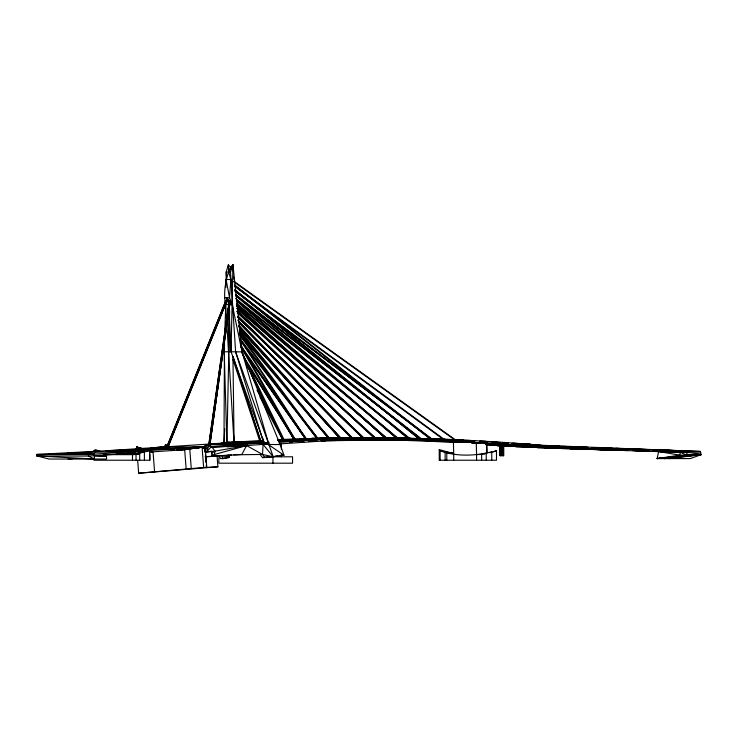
<?xml version="1.0" encoding="UTF-8"?>
<svg xmlns="http://www.w3.org/2000/svg" width="738" height="738" viewBox="0 0 738 738"><rect width="100%" height="100%" fill="white"/><g stroke="black" fill="none" stroke-linecap="round" stroke-linejoin="round"><path stroke-width="1.11" d="M228.365 267.082L228.365 264.785L230.441 267.11C225.754 278.549 223.429 291.141 225.274 303.447M225.736 301.316L226.234 300.504L226.714 301.676L168.439 446.158L167.369 446.038M176.677 449.82L181.17 449.94L181.188 448.418L198.107 447.043L198.227 448.556M224.5 340.486L223.992 442.8L226.953 442.606L229.638 310.587M225.874 287.506L226.243 271.861L228.365 264.785L228.725 272.174L230.911 279.499L229.536 297.746L232.258 304.674L242.046 351.86L268.9 444.507L273.226 456.794L283.973 455.226L280.2 444.59L242.046 351.86L232.95 264.785L230.441 267.11M224.583 337.1L225.883 302.663M224.084 442.634L224.712 428.75M238.559 446.121L263.069 444.396L273.226 456.794L264.905 457.578L262.525 454.442L263.069 444.405L280.2 444.59M214.241 456.259L214.952 451.158L211.548 446.435L209.186 444.876L206.935 444.876L202.885 446.97L106.244 450.761L36.9 454.405L36.9 455.927L49.105 459.045L106.549 459.045L106.549 456.361L94.363 455.687L106.549 456.361M208.577 445.558L229.333 300.532L230.247 301.528L209.601 445.835L208.955 445.752L209.278 443.483M208.845 445.448L229.333 300.532M209.601 441.213L209.915 438.944M210.238 436.675L210.717 433.271M211.04 430.992L211.363 428.723M211.843 425.319L212.166 423.049M212.489 420.78L212.968 417.376M213.291 415.107L213.605 412.828M214.094 409.424L214.407 407.155M214.73 404.885L215.053 402.616M215.533 399.212L215.856 396.943M216.179 394.673L216.658 391.26M216.981 388.991L217.304 386.721M217.618 384.452L218.107 381.048M218.42 378.779L218.743 376.509M219.066 374.231L219.546 370.827M219.869 368.557L220.348 365.153M220.671 362.884L220.994 360.614M221.474 357.21L221.797 354.932M222.12 352.663L222.433 350.393M222.922 346.989L223.236 344.72M223.559 342.45L224.038 339.046M224.361 336.768L224.684 334.499M225.007 332.229L225.487 328.825M225.81 326.556L226.123 324.286M226.612 320.882L226.926 318.613M227.249 316.334L227.728 312.93M228.051 310.661L228.374 308.392M228.697 306.122L229.177 302.718M229.942 300.846L209.869 445.715M209.601 445.835L212.645 424.295M212.959 422.035L214.085 414.101M214.407 411.832L214.887 408.428M215.201 406.168L218.568 382.367M218.891 380.098L222.258 356.297M222.572 354.028L223.697 346.094M224.02 343.825L225.136 335.891M225.459 333.631L229.629 304.157M687.069 452.523L686.635 455.161L657.124 458.584L658.619 451.518L680.325 452.302L686.635 455.161L701.1 454.682L700.445 451.444L534.211 445.032M226.354 300.634L227.018 297.746L229.223 300.661M269.416 442.865L262.913 442.883L262.913 444.405L268.632 444.396L268.309 442.883L263.734 442.855L235.616 351.86L230.514 272.174L232.95 264.785L233.291 271.39M204.979 449.866L206.935 444.876M167.212 445.78L225.745 300.652M167.803 444.968L225.311 302.377M226.234 300.504L167.664 445.715L168.439 446.158M168.412 445.162L181.686 412.247M182.544 410.125L208.236 346.417M209.094 344.295L225.791 302.884M168.282 445.9L226.714 301.012M166.705 446.841L167.591 444.829L169.749 446.638L167.286 446.785M163.836 447.929L165.33 444.829L167.591 444.829L165.506 447.588M191.64 447.717L135.146 451.481L106.244 450.761L209.666 444.018L262.913 442.883L246.612 444.064L246.612 445.586L241.815 454.442L211.64 456.435L217.083 456.01L217.885 466.803L138.652 473.215L137.683 460.687M226.326 275.283L226.243 271.861L228.725 272.174L232.95 264.785L231.059 351.777L264.139 442.855M240.45 340.513L317.091 438.427L317.912 438.418L240.21 339.148M204.823 450.992L209.186 444.876L206.64 451.868L205.016 451.868M239.343 333.677L328.456 438.169L329.452 438.16L239.25 332.395M95.617 451.813L93.91 450.863L95.34 449.645L100.35 451.333M217.885 466.803L206.151 467.449L206.769 467.339L205.275 447.975L202.074 447.099L181.17 449.94L186.576 449.525L186.456 448.012M211.446 453.409L214.952 451.158L246.612 445.586L262.525 454.442L273.226 456.794M283.89 441.389L284.896 441.352L283.89 441.389L246.824 365.006M489.838 452.726L496.48 450.715L496.48 460.226L439.248 460.226L439.248 449.645L452.92 453.363L453.722 454.645L453.722 460.226M239.066 322.958L351.389 437.855L352.349 437.865L239.721 322.607M268.447 443.759L267.147 442.901L220.717 443.234L209.666 444.018L202.885 446.97L165.423 446.905M104.399 454.645L132.489 454.645L149.685 450.715L149.685 460.226M228.872 455.411L228.872 457.652L222.968 458.639L220.376 458.538L219.186 455.429M493.307 451.859L496.48 450.715M262.94 444.405L267.147 442.901L268.245 444.405M226.225 301.824L226.714 301.676M491.766 460.226L491.766 451.785C474.921 456.075 456.693 456.684 440.134 450.863L439.248 449.645M197.738 448.353L202.074 447.099L203.651 467.505L206.769 467.339M671.488 457.966L669.274 458.584L701.1 454.682L690.371 458.584L657.124 458.584L660.482 457.947M211.649 455.281L246.612 445.586L210.957 447.117M228.319 455.106L229.426 457.025L222.968 458.639L221.769 455.531M502.56 445.918L553.131 448.206L700.445 452.966L686.635 455.161L679.707 455.161L657.124 458.584L701.1 454.682L664.615 458.584L666.774 458.049M220.717 443.234L224.647 442.468M664.615 458.584L667.973 457.818M202.885 448.187L205.275 447.975L203.116 448.141M204.933 451.693L204.961 448.031M374.996 437.902L374.009 437.892L374.996 437.902L237.442 310.606M181.17 449.94L202.074 447.099L189.897 449.008M220.376 458.538L224.343 458.141M274.85 456.185L277.958 455.733M226.953 442.606L263.863 442.606M306.593 439.765L305.846 439.774L306.593 439.765L239.951 338.502M246.252 362.524L293.918 439.221L294.942 439.202L244.075 357.34M239.564 328.705L339.711 437.975L340.753 437.975L238.789 326.713M138.652 473.215L203.651 467.505M198.107 447.043L193.863 447.422L195.266 447.403M279.112 442.431C365.863 434.996 453.178 438.123 539.847 445.088L539.847 446.61L619.099 450.217L619.099 448.695L610.289 448.4M279.112 443.953L325.061 440.835L389.24 439.737L365.661 439.479M214.952 451.158L206.64 451.868L211.548 446.435L212.037 447.099M200.616 447.117L203.956 446.822L193.891 447.569M205.33 451.914L211.677 451.398L212.064 456.388L205.229 456.831M68.127 459.045L72.601 458.704M218.872 457.652L218.872 463.187L292.552 463.187L292.552 456.794L268.816 456.794L262.47 457.578L260.09 454.442M279.997 455.512L283.973 455.226L268.134 444.396L268.632 444.396M267.488 457.219L262.47 457.578L264.905 457.578M210.976 446.435L246.612 444.064L209.666 444.018L249.896 443.234M39.123 455.816L36.9 455.927L88.505 456.075L144.094 452.403M149.685 452.034L181.548 449.912M227.064 446.887L233.964 446.425M127.194 453.15L135.146 453.003L135.146 451.481L88.505 454.543L36.9 454.405M239.011 325.412L341.205 438.603L340.135 438.603L238.411 325.938M204.841 451.841L211.677 451.398M216.787 455.936L220.173 455.706M222.433 455.558L231.474 454.959M233.734 454.811L262.525 454.442M263.088 440.374L233.706 442.219L264.029 442.625M237.664 317.1L363.114 438.224L364.019 438.224L238.134 316.694M205.321 456.684L217.083 456.01M238.236 316.196L363.622 437.846L362.579 437.837L238.319 317.266M279.434 443.889L281.353 443.778M476.573 460.226L476.573 454.645L480.724 454.442M277.949 440.042L325.061 439.313L278.069 439.617L334.96 437.855L410.632 438.409L358.179 437.735M211.686 447.09L246.612 445.586M135.746 454.507L132.489 454.645L132.489 460.226M211.336 456.435L213.605 456.342L211.723 456.388M259.942 396.989L282.608 439.737L283.309 439.719L256.99 390.098M211.308 456.407L213.605 456.342M263.743 441.564L231.824 442.145M278.577 441.223L303.669 440.66L303.669 442.182L300.228 442.265M289.896 442.496L292.193 442.44M253.346 443.169L267.147 442.901L267.405 444.424L268.392 444.414M241.114 346.104L306.408 438.778L305.431 438.787L242.534 349.535M239.988 335.735L317.349 439.313L318.327 439.294L239.702 334.019M135.146 451.481L68.127 452.763L94.363 454.165L94.363 459.045L36.9 455.927M293.918 439.221L294.942 439.202M346.454 440.189L367.847 439.83L345.024 439.691M308.973 441.084L317.017 440.955M328.871 438.916L329.904 438.898L239.37 329.738M278.051 439.608L346.454 438.667L300.135 438.667L357.146 438.455L311.74 438.307L339.498 438.307L319.895 438.123M321.048 440.651L335.753 440.485L321.934 440.521M115.857 454.479L138.716 454.211M277.866 440.106L314.37 439.737M308.659 441.315L314.37 441.259M226.188 282.977L226.086 279.545L230.911 279.499M328.456 438.169L329.452 438.16M530.244 444.202L525.714 444.239L530.244 444.202L530.244 445.724L539.847 446.61M321.464 440.383L343.041 440.217M523.51 443.907L525.77 443.889L525.77 445.411L530.244 445.724L497.44 445.614L485.844 444.617L525.77 445.411L497.44 445.614L500.512 445.798M528.39 444.645L534.939 444.599L534.939 446.13L504.598 446.047L504.598 444.516M260.892 441.158L259.785 441.158L260.892 441.158L233.309 357.192M339.711 437.975L340.753 437.975M534.229 445.097L539.847 445.088M545.548 445.743L552.356 445.734L552.356 447.256L529.663 447.293L558.989 447.588L558.989 446.066L545.456 445.927M228.725 272.174L230.514 272.174M224.509 297.746L229.536 297.746L226.086 279.545M230.883 351.777L224.204 351.777L226.852 442.606M229.066 309.231L231.059 351.777L242.046 351.86L245.173 360.504M363.114 438.224L364.019 438.224M340.633 438.307L367.847 438.307L323.355 438.04L399.931 438.28M317.349 439.294L318.327 439.294M209.666 444.018L247.221 444.018M545.216 446.075L558.989 446.066M559.284 446.389L565.871 446.389L565.871 447.92L545.013 447.911M558.989 447.588L537.181 447.606L572.965 448.252L572.965 446.721L559.552 446.564M116.115 454.147L138.762 454.147M484.829 454.147L481.646 454.147L481.646 460.226M465.752 440.632L474.802 440.641L465.632 440.401M379.996 439.479L432.025 440.401L464.101 441.619L427.828 440.918L474.802 442.163L451.038 442.145L381.398 439.479L453.409 441.139L521.535 445.18L521.535 443.658L512.532 443.381M559.745 446.693L572.965 446.721M572.965 448.252L553.131 448.206L580.271 448.584L580.271 447.053L575.741 446.997M135.958 448.824L174.288 448.87L174.288 450.392L171.982 450.392M155.164 448.842L174.168 448.879M106.244 450.761L144.722 450.844M345.2 439.636L378.539 439.747L346.426 439.479M282.608 439.737L283.309 439.719M525.843 444.553L534.939 444.599M574.745 447.025L580.271 447.053M580.271 448.584L561.507 448.483L587.752 448.916L587.752 447.385L575.197 447.182M337.386 438.307L358.834 438.427M306.408 438.778L305.431 438.769L242.479 349.425M349.664 439.479L410.632 439.931L375.107 439.479M223.3 442.625L267.147 442.901L225.662 442.477L263.66 442.643M317.1 438.418L317.912 438.418M263.365 442.477L234.084 442.228L232.94 356.353M575.622 447.283L587.752 447.385M587.752 448.916L570.114 448.759L595.391 449.239L595.391 447.717L591.941 447.652M94.363 454.165L49.105 453.769L88.505 454.543L88.505 456.075L94.363 459.045M367.007 439.479L399.931 439.802M535.022 445.3L543.076 445.383M545.456 445.669L552.356 445.734M522.467 446.97L552.356 447.256L515.631 446.638L545.963 446.933L545.963 445.411M277.728 440.374L303.669 440.66M300.292 442.145L303.669 442.182M351.389 437.855L352.349 437.865M497.44 445.614L534.939 446.13M264.296 442.763L227.369 442.265L263.743 442.791M559.911 446.776L565.566 446.85M453.722 454.645L453.4 442.127L486.656 442.763L486.923 453.003M586.618 447.597L575.631 447.394M592.097 447.671L595.391 447.717M595.391 449.239L578.933 449.018L627.189 450.54L627.189 449.018L592.503 447.846M369.793 437.8L421.324 438.603M236.188 294.979L421.287 438.667L420.263 438.649L235.643 295.329M430.964 438.953L432.523 438.99L430.964 438.953L235.053 291.233M380.098 439.488L421.324 440.134M453.4 442.108L455.466 442.136M512.329 443.51L521.535 443.658M432.025 438.87L381.398 437.948L418.99 438.723M416.942 438.732L393.013 438.188M425.909 438.898L442.717 439.211L425.771 438.861M438.907 439.285L450.586 439.516M465.973 440.9L469.414 440.964M479.746 441.149L485.493 441.259M450.235 441.02L393.013 439.71L464.101 441.619M453.316 442.228L451.038 442.145L453.15 442.283M471.711 442.523L485.493 442.782M425.835 439.036L440.189 439.313M444.258 439.414L443.261 439.378L444.258 439.414L235.348 286.289M426.37 439.101L445.521 439.47M448.907 439.534L453.409 439.617L444.202 439.405M455.503 439.894L454.543 439.857L455.503 439.894L233.983 281.307M432.367 439.488L425.725 439.304M449.368 439.811L464.101 440.097L449.285 439.728M448.566 440.143L451.988 440.208M465.669 440.466L474.802 440.641M439.433 441.49L474.802 442.163M512.08 443.612L525.77 443.889M485.844 444.617L525.77 445.411M574.708 447.32L588.5 447.588M420.263 438.649L421.287 438.667M592.291 447.828L603.177 448.049L603.177 449.571L587.928 449.257L611.082 449.894L611.082 448.372L597.079 447.966L608.084 448.326M611.534 449.811L628.149 450.355L615.676 449.894L627.189 450.54M397.016 438.234L236.547 304.056M407.727 438.529L408.787 438.547L235.791 295.062M414.904 438.741L404.618 438.501L411.001 438.732M426.333 438.999L442.256 439.368M538.445 445.337L540.198 445.374L534.164 445.235M583.343 447.588L578.933 447.486L583.435 447.615M592.153 447.791L603.177 448.049M426.481 439.165L439.027 439.47M544.967 445.466L550.17 445.623M127.36 452.809L135.146 453.003M396.343 438.234L236.437 301.012M430.125 439.461L427.828 439.396L429.94 439.497M449.599 439.977L458.759 440.217M688.443 451.121L615.676 448.372L700.445 451.444M592.337 447.855L611.082 448.372M480.383 441.481L487.154 441.675M491.665 441.813L496.176 441.942M492.126 442.246L497.799 442.422M471.351 442.735L480.383 443.003M486.019 443.169L496.176 443.464M486.453 443.603L506.868 444.221L486.36 443.455M502.394 443.068L506.157 443.169M485.641 444.064L521.535 445.18M597.079 449.488L619.099 450.217M492.052 442.145L500.032 442.44M471.545 442.911L478.381 443.16M658.619 449.995L680.325 450.78M633.822 450.567L649.698 451.158M653.102 451.287L680.325 452.302L679.707 455.161L658.619 451.518L652.964 451.305M632.623 450.54L649.578 451.176M502.679 442.929L508.399 443.16M512.975 443.335L517.559 443.52L517.559 445.042L485.521 443.787M606.359 448.178L627.189 449.018M440.134 460.226L440.134 450.863L452.92 453.363L446.785 452.763L446.785 460.226M452.92 453.363L445.134 452.283L445.134 460.226M222.867 455.743L229.426 457.025M374.756 438.141L237.35 312.792M93.91 450.863L95.986 451.278M172.129 449.922L174.288 450.392M136.798 449.294L136.622 447.016L143.172 448.741M139.482 448.51L136.622 447.016L142.951 448.925M139.731 448.224L136.622 447.016L143.172 449.073M136.622 447.016L142.803 449.036M149.998 451.388L153.089 452.403L154.583 471.766M233.845 281.815L454.645 439.876M234.85 286.63L443.261 439.378M234.684 290.209L431.988 438.981M235.385 291.409L431.075 438.962M235.966 295.504L419.461 437.948M234.73 284.988L431.582 439.387L430.651 439.359L235.21 286.067M235.68 298.576L409.848 438.418L408.907 438.409L236.354 299.868M234.832 289.637L419.267 438.206M234.767 290.32L352.976 385.531M354.766 386.98L418.345 438.188M235.154 290.698L419.138 438.898M235.929 296.03L407.92 438.538M236.944 303.604L398.022 438.252M165.33 444.829L167.388 446.545M236.667 300.467L397.395 438.252M237.405 307.995L386.758 438.16L385.725 438.151L236.861 308.41M237.147 308.549L385.845 438.151M236.621 305.117L386.223 438.04M237.193 306.464L304.342 366.122M306.067 367.653L310.375 371.482M312.091 373.013L314.674 375.301M318.124 378.363L321.565 381.426M323.29 382.957L385.273 438.021L236.824 306.169M236.907 311.51L375.743 438.151M237.101 311.168L374.037 437.892M237.987 317.312L363.225 438.215M238.669 317.478L362.709 437.837M237.793 320.2L352.727 438.372L351.694 438.372L238.863 322.368M239.767 328.742L241.317 330.44M242.867 332.128L339.858 437.966M238.706 326.021L340.338 438.593M239.573 331.242L329 438.898M230.053 301.759L232.258 304.674L225.431 304.582L226.667 321.436M240.21 340.043L305.956 439.765M247.599 364.332L294.121 439.193M241.206 345.688L295.689 440.623L294.683 440.66L240.791 346.749M241.695 352.321L284.979 441.527M251.778 375.052L284.065 441.592M229.029 300.901L229.333 301.584M245.957 362.672L247.913 368.068M235.616 351.86L268.9 444.507M237.073 369.627L238.143 372.875M239.564 377.21L260.615 441.269M232.95 359.452L259.997 441.804M262.857 438.464L263.817 441.758M227.018 297.746L229.26 306.879M205.505 455.014L206.022 461.767M206.289 465.143L206.465 467.394M205.57 459.912L205.736 462.071M196.529 447.145L196.649 448.667M189.777 449.184L191.271 468.547M184.666 449.636L186.17 468.999M226.907 324.812L233.992 442.219L233.54 435.355M233.577 276.888L233.697 279.084M486.619 442.745L486.914 453.003M476.25 442.468L476.573 454.645M228.854 310.375L228.881 351.777M503.584 455.641L503.482 445.484L503.445 455.641M503.279 445.484L503.27 455.641M502.975 445.484L502.975 455.641M502.513 445.484L502.513 455.641M501.969 445.484L501.969 455.641M501.379 445.484L501.379 455.641M500.816 445.484L500.816 455.641M500.41 445.484L500.41 455.641M500.346 445.484L500.346 455.641M499.967 445.484L500.032 455.641M486.231 452.791L486.231 460.226M281.353 443.612L281.353 449.202M281.353 454.626L281.353 456.794M272.949 456.794L272.949 463.187M149.915 454.285L149.915 460.226L93.91 460.226L93.91 458.15M144.399 451.785L144.399 460.226M139.713 452.791L139.713 460.226M136.041 454.147L136.041 460.226M103.947 453.529L103.947 456.361M155.912 447.532L150.773 447.994L165.782 446.859L152.729 447.745L155.912 447.532M325.061 440.835L321.611 440.89L325.061 440.835M503.639 445.484L499.903 445.484L499.903 455.641L503.639 455.641L503.639 445.484M545.963 446.933L504.598 446.047L545.963 446.933M506.868 442.689L503.464 442.588L506.868 442.689"/></g></svg>
